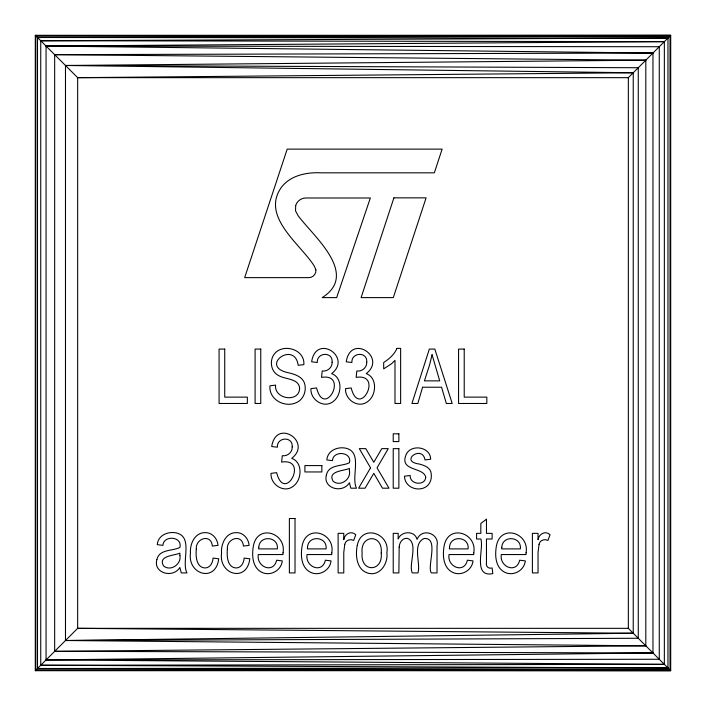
<?xml version="1.0" encoding="UTF-8"?>
<svg xmlns="http://www.w3.org/2000/svg" width="706" height="706" viewBox="0 0 706 706"><rect width="100%" height="100%" fill="white"/><g stroke="black" fill="none" stroke-linecap="round" stroke-linejoin="round"><path stroke-width="1.06" d="M35.3 670.7L77.66 628.34L628.34 628.34L670.7 670.7L35.3 670.7L35.3 35.3L670.7 35.3L670.7 670.7L35.821 670.179L35.821 35.821L670.7 35.3L628.34 77.66L77.66 77.66L35.3 35.3M645.813 645.813L65.481 640.518L638.268 638.268L638.268 67.732L65.481 65.481L633.238 72.762L633.238 633.238L65.481 640.518L65.481 65.481L645.813 60.187L645.813 645.813L54.662 651.338L54.662 54.662L652.962 53.038L652.962 652.962L46.058 659.942L46.058 46.058L664.355 41.645L664.355 664.355L40.745 665.255L40.745 40.745L667.973 38.027L667.973 667.973L37.497 668.503L37.497 37.497L670.047 35.953L670.047 670.047L35.821 670.179M633.238 72.762L77.66 77.66L77.66 628.34L633.238 633.238M35.821 35.821L670.047 35.953M37.497 37.497L667.973 38.027M40.745 40.745L664.355 41.645M54.662 651.338L652.962 652.962M37.497 668.503L670.047 670.047M40.745 665.255L667.973 667.973M664.355 664.355L46.058 659.942L659.272 659.272L659.272 46.728L46.058 46.058L652.962 53.038M54.662 54.662L645.813 60.187M628.34 77.66L628.34 628.34M283.044 552.807L283.009 554.554L258.29 554.554C256.216 566.918 273.478 574.102 276.655 560.202L282.303 560.908C281.244 570.572 270.283 576.625 261.635 572.239C252.157 567.35 251.751 554.837 253.436 545.659C257.769 523.623 286.548 532.898 283.044 552.807M331.794 552.807L331.758 554.554L307.031 554.554C304.957 566.918 322.227 574.102 325.404 560.202L331.052 560.908C329.984 570.572 319.033 576.625 310.384 572.239C300.906 567.35 300.491 554.837 302.186 545.659C306.51 523.623 335.297 532.898 331.794 552.807M473.788 552.807L473.752 554.554L449.034 554.554C446.96 566.918 464.221 574.102 467.398 560.202L473.046 560.908C471.979 570.572 461.027 576.625 452.378 572.239C442.9 567.35 442.485 554.837 444.18 545.659C448.513 523.623 477.291 532.898 473.788 552.807M526.067 552.807L526.032 554.554L501.304 554.554C499.23 566.918 516.501 574.102 519.678 560.202L525.326 560.908C524.258 570.572 513.306 576.625 504.658 572.239C495.18 567.35 494.765 554.837 496.459 545.659C500.783 523.623 529.571 532.898 526.067 552.807M315.882 269.851C316.376 273.857 312.97 277.661 308.937 277.626L244.664 277.626L287.201 149.125L442.124 149.125L434.331 172.829L321.142 172.829C306.872 172.14 290.978 175.159 281.65 186.966C260.126 216.513 300.871 244.285 314.399 266.277L315.882 269.851M381.214 553.116C383.252 572.169 360.236 572.857 362.134 553.116C359.883 534.283 383.19 533.445 381.214 553.116M179.871 555.49C181.742 564.262 170.402 571.86 163.536 565.912C157.588 555.648 174.144 555.737 179.871 553.142L179.871 555.49M299.618 388.512C298.956 403.082 273.981 399.217 275.596 385.114L269.948 385.82C268.615 401.185 288.375 409.586 299.732 400.576C304.207 396.781 306.069 390.506 304.913 384.823C303.386 376.642 294.437 374.048 287.43 372.547C259.164 365.823 294.64 340.115 298.206 365.329L303.854 364.623C305.16 348.323 280.247 342.172 272.948 356.151C269.586 362.893 271.651 372.344 278.835 375.671C285.392 379.563 299.22 378.337 299.618 388.512M349.417 470.77C351.288 479.542 339.948 487.14 333.091 481.192C327.143 470.928 343.698 471.017 349.417 468.422L349.417 470.77M292.196 446.942C292.54 452.193 287.439 456.526 282.303 455.705L281.597 462.103C309.36 457.612 284.668 504.172 276.655 472.658L271.007 473.364C270.301 485.004 284.827 493.979 293.97 485.666C302.036 479.153 302.759 462.183 291.719 458.353C312.784 441.912 276.125 417.784 271.713 446.519L277.361 447.225C276.664 436.89 293.211 436.017 292.196 446.942M332.111 362.222C332.455 367.473 327.355 371.806 322.218 370.985L321.512 377.383C349.276 372.892 324.584 419.452 316.57 387.938L310.922 388.644C310.216 400.284 324.742 409.259 333.885 400.946C341.951 394.433 342.675 377.463 331.635 373.633C352.7 357.192 316.041 333.064 311.628 361.799L317.276 362.505C316.579 352.17 333.126 351.297 332.111 362.222M366.732 362.222C367.067 367.473 361.975 371.806 356.839 370.985L356.133 377.383C383.896 372.892 359.195 419.452 351.182 387.938L345.534 388.644C344.828 400.284 359.354 409.259 368.506 400.946C376.563 394.433 377.295 377.463 366.255 373.633C387.312 357.192 350.661 333.064 346.24 361.799L351.897 362.505C351.191 352.17 367.738 351.297 366.732 362.222M196.303 549.242C195.624 555.913 196.153 567.492 205.049 567.977C210.194 568.021 212.824 562.55 213.071 558.084L218.728 558.79C215.851 582.98 187.381 574.622 190.47 553.107C189.702 544.097 194.794 532.386 205.208 532.651C212.268 532.359 217.474 538.74 218.022 545.367L212.365 546.073C211.112 533.127 195.183 538.51 196.303 549.242M227.385 549.242C226.705 555.913 227.235 567.492 236.131 567.977C241.284 568.021 243.905 562.55 244.161 558.084L249.809 558.79C246.932 582.98 218.463 574.622 221.552 553.107C220.784 544.097 225.876 532.386 236.289 532.651C243.349 532.359 248.565 538.74 249.103 545.367L243.455 546.073C242.202 533.127 226.264 538.51 227.385 549.242M399.164 547.106L398.872 572.919L393.224 572.919L393.224 533.357L398.166 533.357L398.166 538.934C401.405 530.859 414.916 530.374 417.061 539.419C421.897 527.311 439.9 533.427 437.023 545.888L437.023 572.919L431.366 572.919C426.689 567.006 439.476 537.275 424.068 538.493C411.854 544.229 421.014 563.3 417.943 572.919L412.295 572.919C408.121 565.188 419.029 542.835 407.468 538.351C402.491 537.645 399.34 542.667 399.164 547.106M425.718 477.115C425.339 486.31 409.471 484.607 410.177 475.482L404.52 476.188C404.538 487.387 418.499 492.523 426.795 486.257C430.528 483.354 431.816 478.359 431.216 473.823C430.775 467.451 424.218 465.333 419.002 463.974C398.864 461.274 422.382 444.303 425.012 459.941L430.66 459.235C430.66 447.03 411.827 443.783 406.409 453.905C398.422 471.67 423.309 466.631 425.718 477.115M258.775 547.353L258.625 548.897L277.361 548.897C278.764 536.181 259.279 534.901 258.775 547.353M307.525 547.353L307.375 548.897L326.11 548.897C327.513 536.181 308.019 534.901 307.525 547.353M449.519 547.353L449.369 548.897L468.104 548.897C469.508 536.181 450.013 534.901 449.519 547.353M501.798 547.353L501.648 548.897L520.384 548.897C521.787 536.181 502.293 534.901 501.798 547.353M357.254 545.438C355.197 555.41 356.565 569.989 368.223 573.228C380.084 576.387 388.326 563.37 386.862 552.727C390.444 533.048 361.437 523.605 357.254 545.438M156.873 559.54C152.964 573.29 173.094 578.629 179.871 567.465L181.283 572.919L186.931 572.919C181.115 561.288 193.656 537.09 176.438 532.951C168.143 531.08 158.003 535.174 157.261 544.661L162.918 545.367C163.448 534.813 182.828 536.375 179.871 547.485C172.282 551.245 159.282 548.986 156.873 559.54M326.428 474.82C322.518 488.57 342.639 493.909 349.417 482.745L350.829 488.199L356.486 488.199C350.67 476.568 363.202 452.37 345.984 448.231C337.689 446.36 327.558 450.454 326.816 459.941L332.464 460.647C332.994 450.093 352.382 451.655 349.417 462.765C341.828 466.525 328.828 464.266 326.428 474.82M344.775 544.326L343.769 552.41L343.769 572.919L338.121 572.919L338.121 533.357L343.769 533.357L343.769 539.675C344.634 533.824 351.314 530.285 355.78 534.769L353.662 540.425C350.15 538.59 345.481 540.267 344.775 544.326M539.049 544.326L538.043 552.41L538.043 572.919L532.395 572.919L532.395 533.357L538.043 533.357L538.043 539.675C538.907 533.824 545.588 530.285 550.053 534.769L547.935 540.425C544.432 538.59 539.755 540.267 539.049 544.326M295.673 205.543L295.54 210.882L298.047 215.595C313.102 236.095 359.566 273.99 322.21 297.605L336.665 297.605L370.341 197.989L305.742 197.989C301.18 198.015 296.97 201.175 295.673 205.543M432.072 354.747L429.548 365.046L424.43 380.869L439.714 380.869L432.072 354.747M422.567 387.232L417.828 403.479L411.942 403.479L429.319 349.082L434.825 349.082L452.211 403.479L446.333 403.479L441.577 387.232L422.567 387.232M393.904 197.856L361.11 297.605L393.304 297.605L426.097 197.856L393.904 197.856M396.975 348.376C394.345 354.465 389.174 359.01 383.685 362.505L383.685 368.867L391.609 363.705L394.989 360.387L394.989 403.479L400.637 403.479L400.637 348.376L396.975 348.376M370.544 467.822L358.604 488.199L365.081 488.199L373.792 473.338L382.502 488.199L388.98 488.199L377.039 467.822L388.274 448.637L381.805 448.637L373.792 462.289L365.779 448.637L359.31 448.637L370.544 467.822M486.469 519.228L480.821 523.464L480.821 533.357L476.585 533.357L476.585 539.013L480.821 539.013C484.228 548.112 472.402 577.658 492.832 573.625L492.126 567.977C488.411 569.124 485.472 566.265 486.469 562.435L486.469 539.013L492.126 539.013L492.126 533.357L486.469 533.357L486.469 519.228M224.729 349.082L219.081 349.082L219.081 403.479L247.338 403.479L247.338 397.125L224.729 397.125L224.729 349.082M260.761 349.082L255.104 349.082L255.104 403.479L260.761 403.479L260.761 349.082M464.221 349.082L458.565 349.082L458.565 403.479L486.822 403.479L486.822 397.125L464.221 397.125L464.221 349.082M398.872 433.802L393.224 433.802L393.224 441.577L398.872 441.577L398.872 433.802M398.872 448.637L393.224 448.637L393.224 488.199L398.872 488.199L398.872 448.637M321.865 465.589L304.913 465.589L304.913 471.952L321.865 471.952L321.865 465.589M295.02 518.522L289.372 518.522L289.372 572.919L295.02 572.919L295.02 518.522"/></g></svg>
